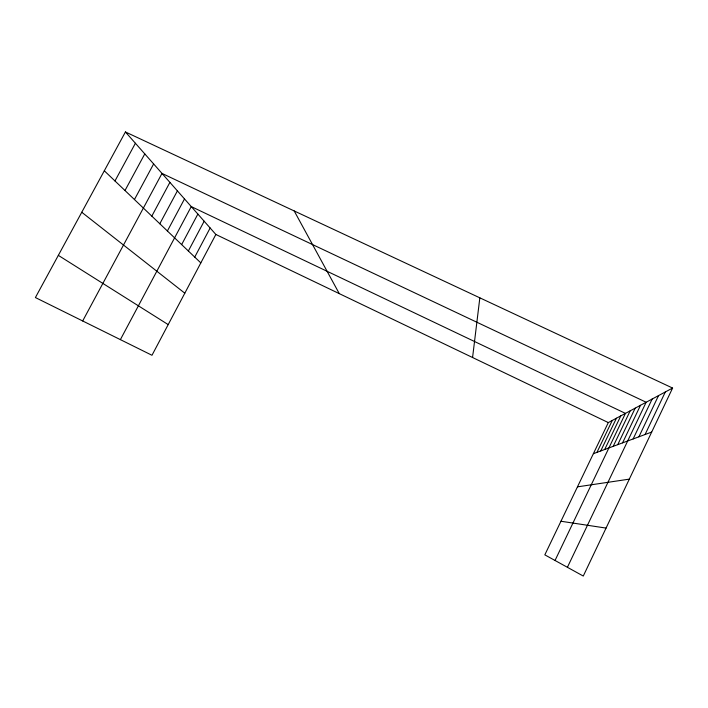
<?xml version="1.0" encoding="UTF-8"?>
<svg xmlns="http://www.w3.org/2000/svg" width="708" height="708" viewBox="0 0 708 708"><rect width="100%" height="100%" fill="white"/><g stroke="black" fill="none" stroke-linecap="round" stroke-linejoin="round"><path stroke-width="1.06" d="M472.572 357.522L479.838 297.829M638.908 436.809L658.529 395.613M645.077 434.526L665.325 391.958M672.6 388.055L583.277 576.047L544.824 554.851L608.305 422.579L672.6 388.055L125.422 131.953L35.4 297.555L151.981 355.274L215.86 234.472L125.422 131.953M613.199 446.341L630.182 410.826M617.748 444.651L635.2 408.135M622.571 442.863L640.519 405.277M567.409 567.303L646.156 402.25L161.999 173.416L82.677 320.963M633.12 438.96L652.148 399.038M596.959 452.359L612.261 420.455M600.729 450.961L616.42 418.224M604.703 449.491L620.801 415.87M555.028 560.479L625.438 413.384L191.257 206.586L120.378 339.628M188.355 251.004L204.161 221.215M194.735 257.093L210.152 228.003M181.646 244.596L197.868 214.082M159.804 223.755L177.398 190.877M167.389 230.994L184.505 198.93M151.813 216.126L169.902 182.381M134.449 199.55L153.636 163.937M124.997 190.523L144.786 153.901M114.97 180.956L135.396 143.264M593.375 453.686L651.679 432.075M577.462 486.847L629.324 479.139M560.957 521.247L606.066 528.088M215.86 234.472L608.305 422.579M58.339 255.358L168.194 324.6M81.765 212.258L184.806 293.192M104.315 170.787L200.824 262.898M294.201 210.949L339.282 293.634"/></g></svg>
